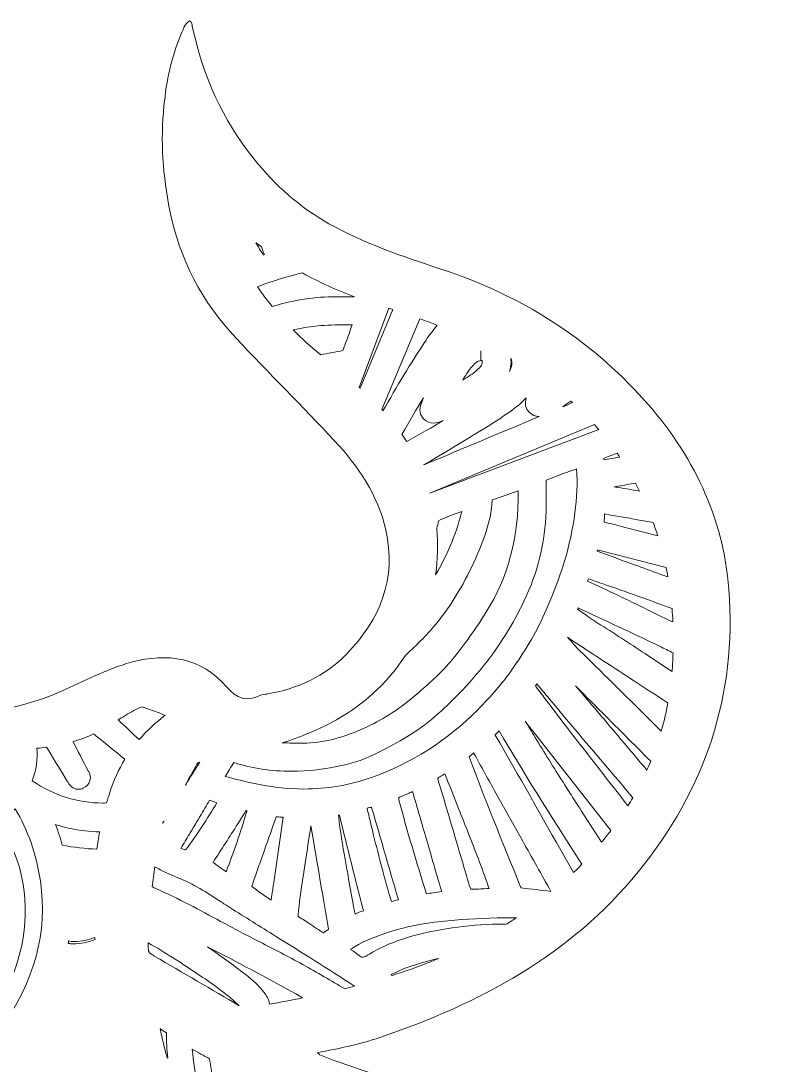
# Model space of a CAD drawing. Extents: x 95 to 1905, y -1935 to -66.
# Drawn here: x 1266 to 1905, y -937 to -66 of the extents above; entities that cross this region are included whole.
import ezdxf

# ---------------------------------------------------------------- set-up
doc = ezdxf.new("R2010")
doc.units = 0
doc.header["$MEASUREMENT"] = 0
doc.layers.add('Layer 1', color=7, linetype='Continuous')

# ---------------------------------------------------------------- blocks, each defined once
blk = doc.blocks.new('block 2')
at = {"layer": 'Layer 1', "lineweight": 0}
for points, knots in [([(1879.6, -958.17), (1853.61, -957.51), (1827.64, -958.04), (1801.66, -960.62), (1767.9, -963.98), (1734.13, -968.5), (1700.09, -967.66), (1636.04, -966.07), (1574.52, -952.08), (1515.05, -928.61), (1514.6, -928.42), (1514.25, -927.93), (1512.89, -926.69), (1531.02, -923.22), (1548.35, -919.76), (1565.03, -914.06), (1648.23, -885.64), (1724.12, -845.39), (1780.64, -775.69), (1836.26, -707.1), (1863.07, -628.56), (1856.19, -539.99), (1851.48, -479.46), (1826.09, -427.35), (1785.84, -382.41), (1739.3, -330.38), (1682.27, -294.53), (1616.03, -272.83), (1584.03, -262.35), (1552.04, -251.39), (1522.6, -234.95), (1498.3, -221.36), (1477.63, -202.88), (1460.06, -181.01), (1433.82, -148.33), (1417.44, -111.18), (1408.55, -70.46), (1408.22, -68.91), (1408.57, -67), (1406.2, -65.74), (1402.21, -68.13), (1401.04, -72.67), (1399.35, -76.65), (1391.2, -95.77), (1387.03, -115.72), (1384.93, -136.51), (1381.94, -166.14), (1384.02, -195.14), (1389.9, -224.12), (1398.15, -264.84), (1416.74, -300.3), (1445.08, -330.46), (1472.21, -359.32), (1500.3, -387.25), (1527.31, -416.22), (1547.19, -437.52), (1563.55, -461.56), (1570.03, -490.44), (1579.1, -530.95), (1565.45, -565.24), (1537.21, -594.14), (1519.05, -612.68), (1496.4, -623.2), (1470.82, -627.41), (1468.86, -627.72), (1466.76, -627.84), (1465.03, -628.67), (1453.7, -634.13), (1445.74, -631.25), (1437.28, -621.59), (1415.79, -596.98), (1388.15, -592.65), (1357.64, -600.98), (1337.03, -606.6), (1318.3, -616.81), (1298.91, -625.33), (1260.79, -642.06), (1221.3, -646.72), (1180.21, -640.94), (1148.96, -636.53), (1118.96, -627.33), (1088.76, -618.73), (1060.98, -610.82), (1032.61, -609.24), (1003.88, -612.19), (1003.59, -612.23), (1003.32, -612.25), (1003.03, -612.25), (1002.02, -612.33), (1001.03, -612.35), (1000, -612.29), (998.97, -612.35), (997.98, -612.33), (996.97, -612.25), (996.68, -612.25), (996.41, -612.23), (996.12, -612.19), (967.39, -609.24), (939.02, -610.82), (911.24, -618.73), (881.04, -627.33), (851.04, -636.53), (819.79, -640.94), (778.7, -646.72), (739.22, -642.06), (701.09, -625.33), (681.7, -616.81), (662.97, -606.6), (642.36, -600.98), (611.85, -592.65), (584.21, -596.98), (562.72, -621.59), (554.26, -631.25), (546.3, -634.13), (534.97, -628.67), (533.24, -627.84), (531.14, -627.72), (529.18, -627.41), (503.6, -623.2), (480.95, -612.68), (462.79, -594.14), (434.55, -565.24), (420.9, -530.95), (429.97, -490.44), (436.45, -461.56), (452.81, -437.52), (472.7, -416.22), (499.7, -387.25), (527.79, -359.32), (554.92, -330.46), (583.26, -300.3), (601.85, -264.84), (610.1, -224.12), (615.98, -195.14), (618.06, -166.14), (615.07, -136.51), (612.97, -115.72), (608.8, -95.77), (600.65, -76.65), (598.96, -72.67), (597.79, -68.13), (593.81, -65.74), (591.43, -67), (591.78, -68.91), (591.45, -70.46), (582.56, -111.18), (566.18, -148.33), (539.94, -181.01), (522.37, -202.88), (501.7, -221.36), (477.4, -234.95), (447.96, -251.39), (415.97, -262.35), (383.97, -272.83), (317.73, -294.53), (260.7, -330.38), (214.16, -382.41), (173.91, -427.35), (148.52, -479.46), (143.82, -539.99), (136.93, -628.56), (163.74, -707.1), (219.36, -775.69), (275.88, -845.39), (351.77, -885.64), (434.97, -914.06), (451.65, -919.76), (468.98, -923.22), (487.11, -926.69), (485.75, -927.93), (485.4, -928.42), (484.95, -928.61), (425.48, -952.08), (363.96, -966.07), (299.91, -967.66), (265.87, -968.5), (232.11, -963.98), (198.34, -960.62), (172.37, -958.04), (146.39, -957.51), (120.4, -958.17), (100.89, -958.68), (95.24, -967.7), (101.34, -986.06), (107.51, -1004.56), (117.14, -1021.06), (130.04, -1035.67), (160.38, -1070.08), (198.69, -1093.35), (239.3, -1113.27), (250.88, -1118.95), (262.74, -1123.98), (276.17, -1130.08), (263.25, -1136.48), (251.27, -1140.15), (239.14, -1143.49), (236.07, -1144.34), (230.83, -1143.31), (230.39, -1146.94), (229.88, -1151.17), (235.32, -1151.76), (238.38, -1153.19), (268.31, -1167.34), (300.39, -1172.43), (333.04, -1174.27), (347.6, -1175.1), (362.27, -1174.41), (377.1, -1174.41), (376.71, -1179.06), (374.3, -1179.88), (372.59, -1181.1), (365.43, -1186.19), (357.79, -1190.48), (349.52, -1193.6), (347.27, -1194.45), (343.56, -1194.69), (343.85, -1197.66), (344.16, -1201.15), (348.14, -1200.76), (350.72, -1201.15), (355.17, -1201.79), (359.73, -1201.87), (364.25, -1202.14), (404.5, -1204.68), (444.6, -1204.37), (484.23, -1195.62), (496.48, -1192.92), (508.69, -1189.95), (522.08, -1186.81), (515.33, -1200.82), (507.39, -1212.35), (497.61, -1222.69), (495.63, -1224.79), (491.14, -1226.58), (493.14, -1229.82), (494.83, -1232.53), (498.98, -1230.26), (501.86, -1229.64), (530.97, -1223.47), (557.95, -1212.14), (582.85, -1195.87), (588.83, -1191.95), (594.63, -1187.78), (600.49, -1183.72), (582.01, -1220.48), (568.43, -1258.58), (563.71, -1299.03), (558.9, -1340.29), (572.64, -1378.82), (584.03, -1417.46), (584.75, -1417.44), (585.47, -1417.4), (586.19, -1417.38), (586.19, -1417.38), (587.41, -1412.41), (587.41, -1412.41), (589.76, -1418.45), (592.32, -1424.33), (595.02, -1430.08), (595.23, -1437.74), (595.81, -1445.35), (597.21, -1452.9), (601.17, -1474.35), (612.45, -1492.96), (622.17, -1512.08), (622.83, -1511.88), (623.51, -1511.67), (624.17, -1511.48), (625.22, -1502.9), (626.27, -1494.32), (627.33, -1485.74), (629.43, -1488.86), (631.56, -1491.99), (633.72, -1495.11), (633.97, -1497.21), (634.17, -1499.29), (634.38, -1501.4), (636.79, -1525.7), (641.77, -1548.92), (660.39, -1566.75), (662.29, -1568.56), (662.85, -1572.94), (666.31, -1571.51), (669.18, -1570.36), (668.19, -1566.52), (668.38, -1563.78), (668.77, -1557.8), (669, -1551.79), (669.26, -1545.79), (670.17, -1547.15), (671.08, -1548.53), (671.97, -1549.92), (684.55, -1569.29), (696.86, -1590.82), (709.32, -1615.14), (720.81, -1637.57), (733.71, -1662.71), (737.17, -1687.82), (737.85, -1690.31), (738.49, -1692.81), (739.09, -1695.33), (742.99, -1711.31), (745.73, -1727.57), (746.62, -1744.19), (747.57, -1762.14), (740.33, -1778.64), (738.97, -1796.14), (736.55, -1827.22), (737.75, -1857.86), (750.27, -1887.03), (760.26, -1910.25), (779.11, -1921.74), (800.79, -1918.75), (810.34, -1917.41), (818.74, -1915.27), (818.47, -1903.03), (818.45, -1901.75), (818.84, -1900.19), (821.01, -1899.65), (821.71, -1900.66), (822.6, -1901.73), (823.21, -1902.93), (833.86, -1923.31), (851.68, -1931.81), (873.65, -1933.67), (892.11, -1935.23), (910.39, -1933.54), (928.56, -1930.45), (952.35, -1926.41), (976.13, -1923.81), (1000, -1923.62), (1023.87, -1923.81), (1047.65, -1926.41), (1071.44, -1930.45), (1089.61, -1933.54), (1107.89, -1935.23), (1126.35, -1933.67), (1148.32, -1931.81), (1166.14, -1923.31), (1176.79, -1902.93), (1177.41, -1901.73), (1178.29, -1900.66), (1178.99, -1899.65), (1181.16, -1900.19), (1181.55, -1901.75), (1181.53, -1903.03), (1181.26, -1915.27), (1189.66, -1917.41), (1199.21, -1918.75), (1220.89, -1921.74), (1239.74, -1910.25), (1249.73, -1887.03), (1262.25, -1857.86), (1263.45, -1827.22), (1261.03, -1796.14), (1259.67, -1778.64), (1252.43, -1762.14), (1253.38, -1744.19), (1254.27, -1727.57), (1257.01, -1711.31), (1260.91, -1695.33), (1261.51, -1692.81), (1262.15, -1690.31), (1262.83, -1687.82), (1266.29, -1662.71), (1279.19, -1637.57), (1290.68, -1615.14), (1303.14, -1590.82), (1315.45, -1569.29), (1328.03, -1549.92), (1328.92, -1548.53), (1329.83, -1547.15), (1330.74, -1545.79), (1331, -1551.79), (1331.23, -1557.8), (1331.62, -1563.78), (1331.81, -1566.52), (1330.82, -1570.36), (1333.69, -1571.51), (1337.15, -1572.94), (1337.71, -1568.56), (1339.61, -1566.75), (1358.23, -1548.92), (1363.21, -1525.7), (1365.62, -1501.4), (1365.83, -1499.29), (1366.03, -1497.21), (1366.28, -1495.11), (1368.45, -1491.99), (1370.57, -1488.86), (1372.67, -1485.74), (1373.73, -1494.32), (1374.78, -1502.9), (1375.83, -1511.48), (1376.49, -1511.67), (1377.17, -1511.88), (1377.83, -1512.08), (1387.55, -1492.96), (1398.83, -1474.35), (1402.79, -1452.9), (1404.19, -1445.35), (1404.77, -1437.74), (1404.98, -1430.08), (1407.68, -1424.33), (1410.24, -1418.45), (1412.59, -1412.41), (1412.59, -1412.41), (1413.81, -1417.38), (1413.81, -1417.38), (1414.53, -1417.4), (1415.25, -1417.44), (1415.97, -1417.46), (1427.36, -1378.82), (1441.1, -1340.29), (1436.29, -1299.03), (1431.57, -1258.58), (1417.99, -1220.48), (1399.51, -1183.72), (1405.37, -1187.78), (1411.17, -1191.95), (1417.15, -1195.87), (1442.05, -1212.14), (1469.03, -1223.47), (1498.14, -1229.64), (1501.02, -1230.26), (1505.17, -1232.53), (1506.86, -1229.82), (1508.86, -1226.58), (1504.37, -1224.79), (1502.39, -1222.69), (1492.61, -1212.35), (1484.67, -1200.82), (1477.92, -1186.81), (1491.31, -1189.95), (1503.52, -1192.92), (1515.77, -1195.62), (1555.4, -1204.37), (1595.5, -1204.68), (1635.75, -1202.14), (1640.27, -1201.87), (1644.83, -1201.79), (1649.28, -1201.15), (1651.86, -1200.76), (1655.84, -1201.15), (1656.15, -1197.66), (1656.44, -1194.69), (1652.73, -1194.45), (1650.48, -1193.6), (1642.21, -1190.48), (1634.57, -1186.19), (1627.42, -1181.1), (1625.7, -1179.88), (1623.29, -1179.06), (1622.9, -1174.41), (1637.73, -1174.41), (1652.4, -1175.1), (1666.96, -1174.27), (1699.61, -1172.43), (1731.69, -1167.34), (1761.62, -1153.19), (1764.68, -1151.76), (1770.12, -1151.17), (1769.61, -1146.94), (1769.17, -1143.31), (1763.93, -1144.34), (1760.86, -1143.49), (1748.73, -1140.15), (1736.75, -1136.48), (1723.83, -1130.08), (1737.26, -1123.98), (1749.12, -1118.95), (1760.7, -1113.27), (1801.31, -1093.35), (1839.62, -1070.08), (1869.96, -1035.67), (1882.86, -1021.06), (1892.49, -1004.56), (1898.66, -986.06), (1904.77, -967.7), (1899.11, -958.68), (1879.6, -958.17)], [0, 0, 0, 0, 1, 1, 1, 2, 2, 2, 3, 3, 3, 4, 4, 4, 5, 5, 5, 6, 6, 6, 7, 7, 7, 8, 8, 8, 9, 9, 9, 10, 10, 10, 11, 11, 11, 12, 12, 12, 13, 13, 13, 14, 14, 14, 15, 15, 15, 16, 16, 16, 17, 17, 17, 18, 18, 18, 19, 19, 19, 20, 20, 20, 21, 21, 21, 22, 22, 22, 23, 23, 23, 24, 24, 24, 25, 25, 25, 26, 26, 26, 27, 27, 27, 28, 28, 28, 29, 29, 29, 30, 30, 30, 31, 31, 31, 32, 32, 32, 33, 33, 33, 34, 34, 34, 35, 35, 35, 36, 36, 36, 37, 37, 37, 38, 38, 38, 39, 39, 39, 40, 40, 40, 41, 41, 41, 42, 42, 42, 43, 43, 43, 44, 44, 44, 45, 45, 45, 46, 46, 46, 47, 47, 47, 48, 48, 48, 49, 49, 49, 50, 50, 50, 51, 51, 51, 52, 52, 52, 53, 53, 53, 54, 54, 54, 55, 55, 55, 56, 56, 56, 57, 57, 57, 58, 58, 58, 59, 59, 59, 60, 60, 60, 61, 61, 61, 62, 62, 62, 63, 63, 63, 64, 64, 64, 65, 65, 65, 66, 66, 66, 67, 67, 67, 68, 68, 68, 69, 69, 69, 70, 70, 70, 71, 71, 71, 72, 72, 72, 73, 73, 73, 74, 74, 74, 75, 75, 75, 76, 76, 76, 77, 77, 77, 78, 78, 78, 79, 79, 79, 80, 80, 80, 81, 81, 81, 82, 82, 82, 83, 83, 83, 84, 84, 84, 85, 85, 85, 86, 86, 86, 87, 87, 87, 88, 88, 88, 89, 89, 89, 90, 90, 90, 91, 91, 91, 92, 92, 92, 93, 93, 93, 94, 94, 94, 95, 95, 95, 96, 96, 96, 97, 97, 97, 98, 98, 98, 99, 99, 99, 100, 100, 100, 101, 101, 101, 102, 102, 102, 103, 103, 103, 104, 104, 104, 105, 105, 105, 106, 106, 106, 107, 107, 107, 108, 108, 108, 109, 109, 109, 110, 110, 110, 111, 111, 111, 112, 112, 112, 113, 113, 113, 114, 114, 114, 115, 115, 115, 116, 116, 116, 117, 117, 117, 118, 118, 118, 119, 119, 119, 120, 120, 120, 121, 121, 121, 122, 122, 122, 123, 123, 123, 124, 124, 124, 125, 125, 125, 126, 126, 126, 127, 127, 127, 128, 128, 128, 129, 129, 129, 130, 130, 130, 131, 131, 131, 132, 132, 132, 133, 133, 133, 134, 134, 134, 135, 135, 135, 136, 136, 136, 137, 137, 137, 138, 138, 138, 139, 139, 139, 140, 140, 140, 141, 141, 141, 142, 142, 142, 143, 143, 143, 144, 144, 144, 145, 145, 145, 146, 146, 146, 147, 147, 147, 148, 148, 148, 149, 149, 149, 150, 150, 150, 151, 151, 151, 152, 152, 152, 153, 153, 153, 154, 154, 154, 155, 155, 155, 156, 156, 156, 157, 157, 157, 158, 158, 158, 159, 159, 159, 160, 160, 160, 160]), ([(1467.98, -261.04), (1467.54, -260.52), (1466.84, -259.56), (1465.76, -257.83), (1464.33, -255.53), (1462.98, -253.19), (1461.7, -250.81), (1463.25, -252), (1464.83, -253.18), (1466.43, -254.36), (1466.43, -254.36), (1467.96, -258.76), (1468.68, -260.81), (1468.4, -260.91), (1468.17, -260.99), (1467.98, -261.04)], [0, 0, 0, 0, 1, 1, 1, 2, 2, 2, 3, 3, 3, 4, 4, 4, 5, 5, 5, 5]), ([(1500.53, -276.09), (1514.47, -283.79), (1529, -290.45), (1543.92, -295.98), (1543.92, -295.98), (1534.85, -295.98), (1534.85, -295.98), (1532.84, -295.91), (1530.84, -295.87), (1528.85, -295.87), (1511.02, -295.87), (1493.04, -298.67), (1475.35, -304.19), (1470.91, -298.76), (1466.74, -293.22), (1462.88, -287.63), (1475.88, -282.72), (1488.25, -278.93), (1500.53, -276.09)], [0, 0, 0, 0, 1, 1, 1, 2, 2, 2, 3, 3, 3, 4, 4, 4, 5, 5, 5, 6, 6, 6, 6]), ([(1547.82, -371.56), (1547.82, -371.56), (1572.67, -305.58), (1572.67, -305.58), (1573.77, -305.94), (1574.85, -306.29), (1575.9, -306.64), (1575.9, -306.64), (1548.57, -372.24), (1548.57, -372.24), (1548.32, -372.01), (1548.07, -371.78), (1547.82, -371.56)], [0, 0, 0, 0, 1, 1, 1, 2, 2, 2, 3, 3, 3, 4, 4, 4, 4]), ([(1534.21, -340.87), (1528.04, -341.8), (1521.88, -343.01), (1515.82, -344.48), (1507.69, -337.85), (1499.99, -330.88), (1492.83, -323.66), (1507.96, -319.88), (1523.85, -319.29), (1539, -319.29), (1539, -319.29), (1541.84, -319.29), (1541.84, -319.29), (1540.31, -324.39), (1538.44, -329.42), (1536.48, -334.69), (1535.71, -336.75), (1534.95, -338.81), (1534.21, -340.87)], [0, 0, 0, 0, 1, 1, 1, 2, 2, 2, 3, 3, 3, 4, 4, 4, 5, 5, 5, 6, 6, 6, 6]), ([(1612.94, -319.66), (1609.81, -323.32), (1606.74, -327.41), (1603.66, -332.04), (1590.77, -351.38), (1579.12, -371.06), (1567.58, -391.13), (1567.28, -390.8), (1566.97, -390.47), (1566.67, -390.13), (1566.67, -390.13), (1598.37, -314.33), (1598.37, -314.33), (1603.4, -316.11), (1608.24, -317.89), (1612.94, -319.66)], [0, 0, 0, 0, 1, 1, 1, 2, 2, 2, 3, 3, 3, 4, 4, 4, 5, 5, 5, 5]), ([(1649.41, -349.22), (1649.41, -349.22), (1649.61, -349.22), (1649.66, -349.22), (1650.03, -349.22), (1650.3, -349.26), (1650.46, -349.29), (1650.5, -349.48), (1650.53, -349.78), (1650.51, -350.22), (1650.42, -351.9), (1649.86, -354.01), (1646.35, -357.02), (1642.6, -360.22), (1638.49, -362.94), (1634.13, -365.47), (1637.01, -360.57), (1640.18, -355.99), (1644.02, -351.92), (1646.29, -349.5), (1648.17, -349.22), (1649.39, -349.22), (1649.39, -349.22), (1649.39, -340.97), (1649.39, -340.97), (1649.39, -340.97), (1649.41, -349.22), (1649.41, -349.22)], [0, 0, 0, 0, 1, 1, 1, 2, 2, 2, 3, 3, 3, 4, 4, 4, 5, 5, 5, 6, 6, 6, 7, 7, 7, 8, 8, 8, 9, 9, 9, 9]), ([(1673.18, -358.26), (1673.98, -355.8), (1674.41, -353.28), (1674.48, -350.67), (1674.49, -350.6), (1674.49, -350.52), (1674.49, -350.45), (1674.49, -349.44), (1674.41, -348.45), (1674.29, -347.48), (1674.42, -347.55), (1674.56, -347.62), (1674.69, -347.7), (1675.69, -351.04), (1675.24, -354.38), (1673.18, -358.26)], [0, 0, 0, 0, 1, 1, 1, 2, 2, 2, 3, 3, 3, 4, 4, 4, 5, 5, 5, 5]), ([(1601.83, -398.16), (1604.01, -400.23), (1606.76, -401.33), (1609.78, -401.33), (1612.12, -401.33), (1614.09, -400.65), (1615.39, -400.21), (1615.39, -400.21), (1615.78, -400.07), (1615.78, -400.07), (1616.49, -399.83), (1617.16, -399.55), (1617.86, -399.3), (1608.35, -404.98), (1598.32, -410.78), (1587.49, -416.85), (1586.19, -414.82), (1584.86, -412.81), (1583.49, -410.84), (1589.74, -399.88), (1595.66, -389.78), (1601.36, -380.3), (1600.85, -381.6), (1600.34, -382.9), (1599.85, -384.22), (1599.85, -384.22), (1599.68, -384.66), (1599.68, -384.66), (1597.51, -390.19), (1598.23, -394.73), (1601.83, -398.16)], [0, 0, 0, 0, 1, 1, 1, 2, 2, 2, 3, 3, 3, 4, 4, 4, 5, 5, 5, 6, 6, 6, 7, 7, 7, 8, 8, 8, 9, 9, 9, 10, 10, 10, 10]), ([(1689.58, -392.21), (1691.83, -394.51), (1694.71, -395.79), (1697.92, -395.94), (1675.72, -405.23), (1602.83, -435.73), (1601.41, -436.32), (1609.41, -431.66), (1617.99, -426.6), (1627.74, -420.74), (1627.74, -420.74), (1632.03, -418.16), (1632.03, -418.16), (1646.57, -409.44), (1661.61, -400.43), (1675.76, -390.24), (1679.46, -387.57), (1683.54, -384.33), (1687.15, -380.27), (1685.63, -385.02), (1686.44, -389.03), (1689.58, -392.21)], [0, 0, 0, 0, 1, 1, 1, 2, 2, 2, 3, 3, 3, 4, 4, 4, 5, 5, 5, 6, 6, 6, 7, 7, 7, 7]), ([(1717.65, -387.69), (1719.91, -386.13), (1722.18, -384.57), (1724.43, -383), (1724.9, -383.42), (1725.37, -383.84), (1725.83, -384.27), (1723.11, -385.41), (1720.38, -386.55), (1717.65, -387.69)], [0, 0, 0, 0, 1, 1, 1, 2, 2, 2, 3, 3, 3, 3]), ([(1606.87, -459.8), (1606.86, -459.77), (1606.85, -459.74), (1606.84, -459.71), (1606.84, -459.71), (1743.98, -402.55), (1743.98, -402.55), (1745.24, -403.95), (1746.48, -405.37), (1747.71, -406.81), (1747.71, -406.81), (1606.87, -459.8), (1606.87, -459.8)], [0, 0, 0, 0, 1, 1, 1, 2, 2, 2, 3, 3, 3, 4, 4, 4, 4]), ([(1752.04, -431.9), (1751.91, -431.53), (1751.78, -431.15), (1751.66, -430.77), (1752.58, -430.4), (1753.56, -430.04), (1754.2, -429.79), (1754.2, -429.79), (1762.91, -426.53), (1762.91, -426.53), (1763.65, -427.58), (1764.37, -428.63), (1765.09, -429.69), (1760.74, -430.43), (1756.39, -431.16), (1752.04, -431.9)], [0, 0, 0, 0, 1, 1, 1, 2, 2, 2, 3, 3, 3, 4, 4, 4, 5, 5, 5, 5]), ([(1491.29, -691.85), (1505.08, -691.85), (1519.66, -690.18), (1534.61, -686.88), (1554.76, -682.44), (1572.95, -671.74), (1587.58, -663.14), (1604.44, -653.22), (1618.29, -640.11), (1630.76, -627.42), (1647.71, -610.16), (1661.67, -592.07), (1673.44, -572.1), (1688.12, -547.21), (1696.82, -525.16), (1700.82, -502.7), (1702.92, -490.99), (1703.88, -478.49), (1703.76, -464.57), (1703.76, -464.57), (1703.77, -459.47), (1703.77, -459.47), (1703.78, -455.97), (1703.79, -452.46), (1703.76, -448.86), (1706.68, -447.78), (1709.59, -446.69), (1712.5, -445.59), (1717.94, -443.54), (1723.56, -441.42), (1729.11, -439.51), (1730.42, -451.54), (1729.18, -463.75), (1727.67, -476.24), (1724.47, -502.81), (1716.01, -530.5), (1701.04, -563.4), (1693.24, -580.52), (1682.94, -596.02), (1673.89, -608.92), (1667.03, -618.69), (1658.37, -628.74), (1646.65, -640.54), (1620.8, -666.55), (1590.97, -685.59), (1558, -697.12), (1539.86, -703.46), (1520.89, -706.68), (1501.61, -706.68), (1487.39, -706.68), (1472.58, -704.93), (1457.6, -701.48), (1450.89, -699.94), (1443.45, -698.23), (1436.1, -696.17), (1438.47, -692.16), (1440.79, -688.33), (1443.37, -684.68), (1458.58, -689.44), (1474.7, -691.85), (1491.29, -691.85)], [0, 0, 0, 0, 1, 1, 1, 2, 2, 2, 3, 3, 3, 4, 4, 4, 5, 5, 5, 6, 6, 6, 7, 7, 7, 8, 8, 8, 9, 9, 9, 10, 10, 10, 11, 11, 11, 12, 12, 12, 13, 13, 13, 14, 14, 14, 15, 15, 15, 16, 16, 16, 17, 17, 17, 18, 18, 18, 19, 19, 19, 20, 20, 20, 20]), ([(1760.47, -454.6), (1761.62, -454.4), (1762.77, -454.2), (1763.92, -453.99), (1768.7, -453.15), (1773.49, -452.3), (1778.28, -451.51), (1779.09, -453.02), (1779.87, -454.51), (1780.62, -455.97), (1780.98, -456.66), (1781.33, -457.36), (1781.68, -458.07), (1774.87, -456.9), (1767.84, -455.75), (1760.47, -454.6)], [0, 0, 0, 0, 1, 1, 1, 2, 2, 2, 3, 3, 3, 4, 4, 4, 5, 5, 5, 5]), ([(1586.44, -595.18), (1590.91, -591.06), (1595.58, -586.53), (1601.05, -581.01), (1609.42, -572.57), (1617.19, -562.92), (1624.14, -552.34), (1635.79, -534.59), (1645.25, -515.63), (1652.26, -495.99), (1656.38, -484.45), (1658.45, -474.72), (1658.76, -465.37), (1658.76, -465.37), (1658.88, -465.33), (1658.94, -465.31), (1663.36, -463.95), (1667.7, -462.41), (1671.9, -460.91), (1674.84, -459.87), (1677.66, -458.86), (1680.48, -457.92), (1680.96, -496.68), (1672.11, -529.93), (1653.46, -559.47), (1643.42, -575.39), (1633.75, -588.81), (1623.91, -600.48), (1615.39, -610.59), (1605.02, -619.59), (1595.86, -627.53), (1582.84, -638.83), (1568.88, -648.01), (1554.37, -654.84), (1535.4, -663.76), (1516.96, -668.47), (1501.05, -668.47), (1499.41, -668.47), (1497.76, -668.42), (1496.17, -668.32), (1496, -668.31), (1495.83, -668.31), (1495.66, -668.31), (1495.66, -668.31), (1495.55, -668.31), (1495.55, -668.31), (1494.45, -668.32), (1493.37, -668.33), (1492.3, -668.33), (1489.3, -668.33), (1486.42, -668.27), (1483.64, -668.15), (1498.44, -663.44), (1511.69, -657.98), (1524.06, -651.54), (1549.46, -638.33), (1571.01, -618.86), (1586.44, -595.18)], [0, 0, 0, 0, 1, 1, 1, 2, 2, 2, 3, 3, 3, 4, 4, 4, 5, 5, 5, 6, 6, 6, 7, 7, 7, 8, 8, 8, 9, 9, 9, 10, 10, 10, 11, 11, 11, 12, 12, 12, 13, 13, 13, 14, 14, 14, 15, 15, 15, 16, 16, 16, 17, 17, 17, 18, 18, 18, 19, 19, 19, 19]), ([(1612.46, -489.38), (1613.14, -487.19), (1613.6, -485.06), (1613.86, -482.96), (1613.87, -482.96), (1613.88, -482.95), (1613.89, -482.94), (1619.54, -480.13), (1625.51, -477.99), (1631.84, -475.73), (1632.35, -475.55), (1632.87, -475.36), (1633.39, -475.18), (1633.25, -475.78), (1633.09, -476.39), (1632.93, -477.02), (1628.09, -495.07), (1621.03, -511.96), (1611.6, -527.98), (1613.39, -515.23), (1613.69, -502.28), (1612.46, -489.38)], [0, 0, 0, 0, 1, 1, 1, 2, 2, 2, 3, 3, 3, 4, 4, 4, 5, 5, 5, 6, 6, 6, 7, 7, 7, 7]), ([(1770.73, -488.73), (1768.82, -488.23), (1766.91, -487.73), (1765, -487.22), (1760.8, -486.11), (1756.48, -484.98), (1752.14, -483.92), (1752.32, -481.63), (1752.43, -479.37), (1752.51, -477.14), (1766.4, -479.63), (1780.31, -482.06), (1793.02, -484.28), (1794.4, -488), (1795.7, -491.75), (1796.9, -495.51), (1796.9, -495.51), (1770.73, -488.73), (1770.73, -488.73)], [0, 0, 0, 0, 1, 1, 1, 2, 2, 2, 3, 3, 3, 4, 4, 4, 5, 5, 5, 6, 6, 6, 6]), ([(1798.67, -527.36), (1791.6, -524.79), (1784.54, -522.19), (1777.48, -519.59), (1767.28, -515.84), (1756.75, -511.96), (1746.29, -508.23), (1746.39, -507.89), (1746.5, -507.56), (1746.59, -507.24), (1747.53, -507.47), (1748.59, -507.74), (1749.59, -507.99), (1749.59, -507.99), (1803.8, -521.76), (1803.8, -521.76), (1804.35, -524.41), (1804.87, -527.09), (1805.34, -529.77), (1803.12, -528.97), (1800.89, -528.16), (1798.67, -527.36)], [0, 0, 0, 0, 1, 1, 1, 2, 2, 2, 3, 3, 3, 4, 4, 4, 5, 5, 5, 6, 6, 6, 7, 7, 7, 7]), ([(1791.41, -558.64), (1775.01, -550.36), (1758.16, -542.45), (1741.86, -534.81), (1741.86, -534.81), (1738.35, -533.17), (1738.35, -533.17), (1738.36, -533.16), (1738.88, -531.85), (1739.09, -531.33), (1739.87, -531.59), (1740.61, -531.85), (1741, -531.98), (1745.92, -533.71), (1750.84, -535.41), (1755.76, -537.11), (1764.91, -540.27), (1774.37, -543.54), (1783.59, -546.89), (1791.98, -549.94), (1800.36, -553.01), (1808.75, -556.08), (1809.05, -559.79), (1809.3, -563.52), (1809.47, -567.28), (1803.41, -564.5), (1797.32, -561.63), (1791.41, -558.64)], [0, 0, 0, 0, 1, 1, 1, 2, 2, 2, 3, 3, 3, 4, 4, 4, 5, 5, 5, 6, 6, 6, 7, 7, 7, 8, 8, 8, 9, 9, 9, 9]), ([(1809.25, -602.2), (1809.13, -604.29), (1808.98, -606.41), (1808.8, -608.55), (1808.8, -608.55), (1805.33, -606.28), (1805.33, -606.28), (1799.76, -602.65), (1794.21, -598.98), (1788.66, -595.31), (1775.87, -586.86), (1762.63, -578.11), (1749.34, -569.85), (1745.22, -567.28), (1741.28, -564.55), (1737.11, -561.66), (1734.77, -560.04), (1732.37, -558.37), (1729.93, -556.74), (1730.09, -556.35), (1730.25, -555.96), (1730.42, -555.57), (1731.39, -556.04), (1732.48, -556.57), (1733.72, -557.14), (1757.92, -568.33), (1778.24, -577.82), (1798.75, -587.76), (1802.38, -589.52), (1806.01, -591.3), (1809.64, -593.08), (1809.54, -596.35), (1809.41, -599.36), (1809.25, -602.2)], [0, 0, 0, 0, 1, 1, 1, 2, 2, 2, 3, 3, 3, 4, 4, 4, 5, 5, 5, 6, 6, 6, 7, 7, 7, 8, 8, 8, 9, 9, 9, 10, 10, 10, 11, 11, 11, 11]), ([(1791.68, -650.41), (1767.66, -626.49), (1749.13, -608.18), (1731.6, -591.06), (1730.13, -589.62), (1728.72, -587.99), (1727.21, -586.26), (1725.47, -584.26), (1723.6, -582.1), (1721.44, -580.04), (1727.32, -583.88), (1733.19, -587.73), (1739.06, -591.58), (1747.51, -597.12), (1755.97, -602.66), (1764.44, -608.18), (1764.44, -608.18), (1794.39, -627.69), (1805.32, -634.8), (1803.84, -642.83), (1801.98, -650.75), (1799.76, -658.51), (1797.07, -655.8), (1794.38, -653.1), (1791.68, -650.41)], [0, 0, 0, 0, 1, 1, 1, 2, 2, 2, 3, 3, 3, 4, 4, 4, 5, 5, 5, 6, 6, 6, 7, 7, 7, 8, 8, 8, 8]), ([(1723.92, -658.93), (1718.23, -651.61), (1712.53, -644.07), (1707.01, -636.78), (1702.99, -631.46), (1698.96, -626.13), (1694.82, -620.72), (1695.16, -620.14), (1695.53, -619.53), (1695.93, -618.93), (1700.02, -623.8), (1704.1, -628.68), (1708.18, -633.56), (1714.74, -641.42), (1721.3, -649.27), (1727.91, -657.08), (1743.96, -676.03), (1760.01, -694.98), (1776.07, -713.92), (1774.74, -716.21), (1773.37, -718.48), (1771.98, -720.72), (1755.94, -700.14), (1739.91, -679.55), (1723.92, -658.93)], [0, 0, 0, 0, 1, 1, 1, 2, 2, 2, 3, 3, 3, 4, 4, 4, 5, 5, 5, 6, 6, 6, 7, 7, 7, 8, 8, 8, 8]), ([(1787.79, -690.87), (1778.56, -679.93), (1769.34, -668.99), (1760.1, -658.06), (1749.38, -645.39), (1738.47, -632.54), (1728.23, -620.52), (1733.49, -625.84), (1738.75, -631.16), (1744.04, -636.46), (1744.04, -636.46), (1747.52, -639.95), (1747.52, -639.95), (1762.03, -654.48), (1776.54, -669.02), (1791.06, -683.54), (1790.04, -686.02), (1788.97, -688.5), (1787.87, -690.96), (1787.87, -690.96), (1787.79, -690.87), (1787.79, -690.87)], [0, 0, 0, 0, 1, 1, 1, 2, 2, 2, 3, 3, 3, 4, 4, 4, 5, 5, 5, 6, 6, 6, 7, 7, 7, 7]), ([(1351.59, -646.08), (1352.12, -645.78), (1352.59, -645.42), (1353.02, -645.03), (1357.42, -642.42), (1362.04, -639.94), (1366.82, -638.03), (1366.82, -638.03), (1380.84, -643.26), (1380.84, -643.26), (1382.55, -643.9), (1384.26, -644.53), (1385.98, -645.16), (1377.75, -651.44), (1370.51, -658.2), (1364.23, -665.51), (1358.43, -660), (1352.62, -654.5), (1346.81, -649), (1348.51, -647.9), (1350.24, -646.88), (1351.59, -646.08)], [0, 0, 0, 0, 1, 1, 1, 2, 2, 2, 3, 3, 3, 4, 4, 4, 5, 5, 5, 6, 6, 6, 7, 7, 7, 7]), ([(1750.03, -751.16), (1741.79, -738.61), (1733.68, -725.85), (1725.78, -713.43), (1723.23, -709.41), (1720.67, -705.4), (1718.11, -701.39), (1710.14, -688.88), (1702.21, -676.02), (1694.55, -663.57), (1691.8, -659.1), (1689.04, -654.63), (1686.28, -650.16), (1688.21, -652.63), (1690.14, -655.1), (1692.08, -657.57), (1692.08, -657.57), (1757.77, -741.33), (1757.77, -741.33), (1755.26, -744.66), (1752.68, -747.94), (1750.03, -751.16)], [0, 0, 0, 0, 1, 1, 1, 2, 2, 2, 3, 3, 3, 4, 4, 4, 5, 5, 5, 6, 6, 6, 7, 7, 7, 7]), ([(1304.73, -700.8), (1307.35, -705.88), (1311.07, -706.95), (1313.73, -706.95), (1315.08, -706.95), (1316.41, -706.66), (1317.68, -706.09), (1320.44, -704.85), (1322.4, -702.67), (1323.19, -699.96), (1324.45, -695.67), (1322.28, -692.36), (1321.47, -691.12), (1321.47, -691.12), (1321.41, -691.02), (1321.41, -691.02), (1317.32, -683.06), (1313.22, -675.1), (1309.11, -667.15), (1315.22, -665.4), (1320.92, -663.28), (1326.31, -660.77), (1334.97, -667.81), (1343.63, -674.86), (1352.3, -681.9), (1347.08, -690.47), (1342.91, -699.68), (1339.77, -709.57), (1338.88, -712.35), (1338.02, -715.25), (1337.15, -718.33), (1337, -718.34), (1336.85, -718.34), (1336.7, -718.34), (1335.83, -718.36), (1334.96, -718.37), (1334.09, -718.37), (1313.09, -718.37), (1293.77, -712.31), (1275.03, -699.84), (1278.44, -690.93), (1279.77, -681.84), (1278.99, -672.71), (1281.8, -672.4), (1284.43, -672.07), (1286.93, -671.72), (1286.93, -671.72), (1288.57, -674.4), (1288.57, -674.4), (1293.94, -683.17), (1299.3, -691.94), (1304.61, -700.59), (1304.61, -700.59), (1304.73, -700.8), (1304.73, -700.8)], [0, 0, 0, 0, 1, 1, 1, 2, 2, 2, 3, 3, 3, 4, 4, 4, 5, 5, 5, 6, 6, 6, 7, 7, 7, 8, 8, 8, 9, 9, 9, 10, 10, 10, 11, 11, 11, 12, 12, 12, 13, 13, 13, 14, 14, 14, 15, 15, 15, 16, 16, 16, 17, 17, 17, 18, 18, 18, 18]), ([(1726.65, -776.45), (1726.65, -776.45), (1719.64, -764.08), (1719.64, -764.08), (1700.6, -730.48), (1680.92, -695.73), (1661.36, -661.66), (1661.31, -661.57), (1661.26, -661.49), (1661.21, -661.4), (1662.52, -660.37), (1663.61, -659.24), (1664.55, -658.18), (1684.12, -691.58), (1706.2, -727.13), (1733.66, -769.48), (1731.37, -771.83), (1729.03, -774.16), (1726.65, -776.45)], [0, 0, 0, 0, 1, 1, 1, 2, 2, 2, 3, 3, 3, 4, 4, 4, 5, 5, 5, 6, 6, 6, 6]), ([(1683.25, -789.24), (1683.09, -789.22), (1682.97, -789.2), (1682.88, -789.18), (1682.79, -789.03), (1682.64, -788.76), (1682.46, -788.32), (1666.84, -750.31), (1652.76, -714.85), (1639.42, -679.92), (1640.1, -679.33), (1642.67, -677.09), (1643.28, -676.54), (1649.46, -687.85), (1655.79, -699.18), (1661.93, -710.18), (1661.93, -710.18), (1684.31, -750.25), (1684.31, -750.25), (1692.1, -764.19), (1699.89, -778.14), (1707.67, -792.09), (1699.6, -791.12), (1691.43, -790.15), (1683.25, -789.24)], [0, 0, 0, 0, 1, 1, 1, 2, 2, 2, 3, 3, 3, 4, 4, 4, 5, 5, 5, 6, 6, 6, 7, 7, 7, 8, 8, 8, 8]), ([(1402.92, -703.43), (1405, -699.54), (1407.12, -695.67), (1409.22, -691.88), (1410.53, -689.5), (1411.85, -687.11), (1413.15, -684.72), (1413.63, -684.6), (1414.74, -684.34), (1414.8, -684.32), (1410.99, -690.39), (1407, -696.78), (1402.92, -703.43)], [0, 0, 0, 0, 1, 1, 1, 2, 2, 2, 3, 3, 3, 4, 4, 4, 4]), ([(1613.28, -697.81), (1614.5, -697), (1615.74, -696.21), (1616.97, -695.42), (1617.74, -694.94), (1618.51, -694.44), (1619.29, -693.94), (1623.07, -703.63), (1626.92, -713.36), (1630.67, -722.82), (1633.38, -729.65), (1636.09, -736.49), (1638.78, -743.33), (1638.78, -743.33), (1639.92, -746.23), (1639.92, -746.23), (1645.5, -760.4), (1651.25, -775.02), (1656.13, -789.66), (1654.94, -789.73), (1649.29, -790.08), (1649.29, -790.08), (1646.56, -790.22), (1644.4, -790.33), (1642.72, -790.33), (1641.85, -790.33), (1641.27, -790.3), (1640.88, -790.26), (1640.18, -788.75), (1639.17, -785.33), (1638.26, -782.25), (1635.51, -772.94), (1632.76, -763.62), (1630.02, -754.3), (1624.58, -735.8), (1618.96, -716.68), (1613.31, -697.89), (1613.3, -697.86), (1613.29, -697.84), (1613.28, -697.81)], [0, 0, 0, 0, 1, 1, 1, 2, 2, 2, 3, 3, 3, 4, 4, 4, 5, 5, 5, 6, 6, 6, 7, 7, 7, 8, 8, 8, 9, 9, 9, 10, 10, 10, 11, 11, 11, 12, 12, 12, 13, 13, 13, 13]), ([(1580.56, -714.02), (1580.96, -713.82), (1581.45, -713.58), (1582.04, -713.3), (1584.13, -712.32), (1586.29, -711.43), (1588.58, -710.48), (1589.82, -709.97), (1591.09, -709.45), (1592.36, -708.9), (1596.11, -722.19), (1600.05, -735.6), (1603.87, -748.58), (1603.87, -748.58), (1605.81, -755.16), (1605.81, -755.16), (1606.91, -758.94), (1607.99, -762.72), (1609.06, -766.51), (1611.47, -774.99), (1613.95, -783.71), (1616.82, -792.33), (1614.32, -792.65), (1611.84, -793), (1609.41, -793.35), (1607.62, -793.6), (1605.83, -793.86), (1603.94, -794.11), (1603.89, -793.97), (1603.84, -793.82), (1603.78, -793.64), (1595.65, -767.6), (1587.79, -742.05), (1580.98, -715.73), (1580.8, -715.04), (1580.67, -714.48), (1580.56, -714.02)], [0, 0, 0, 0, 1, 1, 1, 2, 2, 2, 3, 3, 3, 4, 4, 4, 5, 5, 5, 6, 6, 6, 7, 7, 7, 8, 8, 8, 9, 9, 9, 10, 10, 10, 11, 11, 11, 12, 12, 12, 12]), ([(1402.94, -757.52), (1401.62, -757.12), (1400.32, -756.68), (1399.06, -756.19), (1401.4, -752.26), (1403.76, -748.34), (1406.13, -744.41), (1408.15, -741.05), (1410.17, -737.69), (1412.19, -734.32), (1413.16, -732.68), (1414.15, -731.05), (1415.14, -729.42), (1417.77, -725.07), (1420.48, -720.59), (1423.03, -716.01), (1425.05, -716.79), (1427.07, -717.56), (1429.09, -718.32), (1420.97, -731.61), (1412.53, -745.21), (1402.94, -757.52)], [0, 0, 0, 0, 1, 1, 1, 2, 2, 2, 3, 3, 3, 4, 4, 4, 5, 5, 5, 6, 6, 6, 7, 7, 7, 7]), ([(1554.42, -722.77), (1555.77, -722.4), (1557.03, -722.06), (1558.03, -721.83), (1558.61, -723.49), (1559.31, -725.9), (1559.92, -727.98), (1562.7, -737.53), (1565.45, -747.1), (1568.2, -756.66), (1572.21, -770.61), (1576.35, -784.99), (1580.54, -799.2), (1578.56, -799.62), (1576.61, -800.07), (1574.7, -800.52), (1569.15, -782.15), (1564.32, -763.22), (1559.84, -745.35), (1558.93, -741.7), (1558.07, -738.03), (1557.21, -734.37), (1556.32, -730.57), (1555.4, -726.66), (1554.42, -722.77)], [0, 0, 0, 0, 1, 1, 1, 2, 2, 2, 3, 3, 3, 4, 4, 4, 5, 5, 5, 6, 6, 6, 7, 7, 7, 8, 8, 8, 8]), ([(1247.44, -908.62), (1244.86, -912.22), (1242.23, -915.78), (1239.6, -919.34), (1236.21, -923.94), (1232.71, -928.69), (1229.35, -933.46), (1219.8, -947), (1213.08, -962.17), (1209.33, -978.62), (1192.16, -967.92), (1172.2, -961.44), (1147.16, -958.37), (1109.6, -953.76), (1080.9, -943.96), (1056.85, -927.53), (1041.23, -916.84), (1027.68, -903.1), (1015.41, -885.52), (1004.9, -870.45), (997.32, -853.74), (992.31, -834.55), (995.26, -834.82), (997.91, -834.94), (1000.44, -834.94), (1004.21, -834.94), (1007.67, -834.66), (1010.99, -834.07), (1014.85, -854.32), (1022.91, -872.22), (1034.93, -887.3), (1050.11, -906.33), (1069.05, -920.88), (1091.23, -930.52), (1109.86, -938.63), (1129.34, -942.67), (1149.32, -946.43), (1158.79, -948.21), (1167.04, -950.19), (1174.54, -952.5), (1182.18, -954.86), (1188.78, -956.89), (1194.49, -962.22), (1196.05, -963.67), (1198.07, -964.44), (1200.12, -964.44), (1201.22, -964.44), (1202.33, -964.22), (1203.38, -963.77), (1206.39, -962.47), (1208.34, -959.52), (1208.37, -956.25), (1208.41, -949.83), (1210.61, -945.04), (1213.98, -938.44), (1220.05, -926.45), (1227.58, -915.51), (1235.55, -903.93), (1235.55, -903.93), (1238.67, -899.37), (1238.67, -899.37), (1261.21, -866.45), (1271.11, -833.52), (1268.94, -798.68), (1267.53, -776.44), (1260.3, -755.39), (1247.45, -736.07), (1252.37, -732.33), (1256.84, -728.03), (1260.81, -723.23), (1271.49, -740.82), (1278.39, -760.53), (1281.86, -783.28), (1288.37, -826.25), (1277.11, -867.25), (1247.44, -908.62)], [0, 0, 0, 0, 1, 1, 1, 2, 2, 2, 3, 3, 3, 4, 4, 4, 5, 5, 5, 6, 6, 6, 7, 7, 7, 8, 8, 8, 9, 9, 9, 10, 10, 10, 11, 11, 11, 12, 12, 12, 13, 13, 13, 14, 14, 14, 15, 15, 15, 16, 16, 16, 17, 17, 17, 18, 18, 18, 19, 19, 19, 20, 20, 20, 21, 21, 21, 22, 22, 22, 23, 23, 23, 24, 24, 24, 25, 25, 25, 25]), ([(1436.84, -775.72), (1433.07, -773.23), (1429.43, -770.61), (1425.95, -767.9), (1432.86, -757.21), (1439.77, -746.36), (1446.47, -735.85), (1446.47, -735.85), (1453.56, -724.74), (1453.56, -724.74), (1453.81, -724.78), (1454.05, -724.82), (1454.29, -724.87), (1454, -725.75), (1453.69, -726.71), (1453.37, -727.77), (1448.92, -742.58), (1443.5, -758.3), (1436.84, -775.72)], [0, 0, 0, 0, 1, 1, 1, 2, 2, 2, 3, 3, 3, 4, 4, 4, 5, 5, 5, 6, 6, 6, 6]), ([(1484.47, -730.29), (1484.47, -730.29), (1476.61, -784.62), (1476.61, -784.62), (1476.3, -786.79), (1475.97, -788.96), (1475.65, -791.12), (1475.24, -793.83), (1474.82, -796.59), (1474.43, -799.37), (1468.9, -795.85), (1463.44, -792.02), (1458.12, -787.92), (1458.12, -787.92), (1459.04, -785.29), (1459.04, -785.29), (1465.56, -766.84), (1472.08, -748.39), (1478.56, -729.91), (1479.21, -729.95), (1479.85, -729.99), (1480.49, -730.03), (1481.85, -730.11), (1483.17, -730.19), (1484.47, -730.29)], [0, 0, 0, 0, 1, 1, 1, 2, 2, 2, 3, 3, 3, 4, 4, 4, 5, 5, 5, 6, 6, 6, 7, 7, 7, 8, 8, 8, 8]), ([(1530.59, -728.52), (1530.79, -728.51), (1531.02, -728.5), (1531.27, -728.49), (1537.93, -755.7), (1544.66, -782.52), (1551.3, -808.25), (1548.97, -809.09), (1546.65, -810.03), (1544.36, -811.07), (1543.84, -808.28), (1543.32, -805.5), (1542.79, -802.72), (1541.33, -794.96), (1539.82, -786.93), (1538.51, -779.05), (1537.73, -774.44), (1536.91, -769.84), (1536.09, -765.24), (1534.02, -753.67), (1531.88, -741.71), (1530.71, -729.97), (1530.65, -729.4), (1530.61, -728.93), (1530.59, -728.52)], [0, 0, 0, 0, 1, 1, 1, 2, 2, 2, 3, 3, 3, 4, 4, 4, 5, 5, 5, 6, 6, 6, 7, 7, 7, 8, 8, 8, 8]), ([(1328.87, -756.84), (1319.4, -756.58), (1309.75, -755.46), (1300.1, -753.5), (1298.59, -747.72), (1296.69, -742), (1294.39, -736.26), (1298.55, -737.64), (1302.6, -738.75), (1306.58, -739.59), (1314.77, -741.33), (1323.08, -742.32), (1331.33, -742.55), (1330.39, -747.31), (1329.57, -752.08), (1328.87, -756.84)], [0, 0, 0, 0, 1, 1, 1, 2, 2, 2, 3, 3, 3, 4, 4, 4, 5, 5, 5, 5]), ([(1385.09, -733.39), (1384.7, -734.07), (1384.31, -734.74), (1383.93, -735.42), (1383.97, -735.2), (1384.02, -734.98), (1384.07, -734.76), (1384.28, -734.47), (1384.96, -733.56), (1385.09, -733.39)], [0, 0, 0, 0, 1, 1, 1, 2, 2, 2, 3, 3, 3, 3]), ([(1522.32, -823.5), (1522.31, -823.51), (1522.3, -823.52), (1522.28, -823.53), (1521.25, -824.3), (1520.35, -824.99), (1519.55, -825.6), (1519.06, -825.98), (1518.54, -826.37), (1518.06, -826.73), (1516.94, -825.98), (1515.58, -825.06), (1513.85, -824.01), (1511.7, -822.7), (1509.59, -821.28), (1507.36, -819.77), (1504.15, -817.6), (1500.83, -815.35), (1497.24, -813.36), (1497.06, -813.27), (1496.93, -813.19), (1496.84, -813.12), (1496.82, -812.9), (1496.81, -812.5), (1496.86, -811.83), (1497.67, -801.61), (1499.25, -791.17), (1500.78, -781.07), (1500.78, -781.07), (1501.26, -777.9), (1501.26, -777.9), (1503.58, -762.48), (1505.62, -749.45), (1507.58, -737.44), (1513.09, -770.46), (1517.8, -797.93), (1522.28, -823.27), (1522.3, -823.35), (1522.31, -823.43), (1522.32, -823.5)], [0, 0, 0, 0, 1, 1, 1, 2, 2, 2, 3, 3, 3, 4, 4, 4, 5, 5, 5, 6, 6, 6, 7, 7, 7, 8, 8, 8, 9, 9, 9, 10, 10, 10, 11, 11, 11, 12, 12, 12, 13, 13, 13, 13]), ([(1535.46, -873.27), (1524.67, -866.67), (1513.18, -860.02), (1500.45, -852.99), (1488.71, -846.51), (1476.63, -840.31), (1464.95, -834.31), (1454.12, -828.76), (1442.93, -823.01), (1432.12, -817.1), (1415.14, -807.8), (1396.98, -798.03), (1378.25, -789.78), (1377.24, -789.33), (1376.21, -788.86), (1375.13, -788.35), (1375.78, -782.79), (1376.52, -777.19), (1377.36, -771.55), (1378.76, -772.46), (1380.27, -773.23), (1381.76, -773.99), (1386.38, -776.34), (1391.49, -778.64), (1397.38, -781.02), (1409.55, -785.93), (1420.47, -793), (1432.04, -800.49), (1434.69, -802.21), (1437.34, -803.93), (1440.01, -805.61), (1452.6, -813.59), (1465.45, -821.6), (1477.88, -829.35), (1499.64, -842.91), (1522.01, -856.85), (1543.9, -871.18), (1541.15, -871.88), (1538.33, -872.58), (1535.46, -873.27)], [0, 0, 0, 0, 1, 1, 1, 2, 2, 2, 3, 3, 3, 4, 4, 4, 5, 5, 5, 6, 6, 6, 7, 7, 7, 8, 8, 8, 9, 9, 9, 10, 10, 10, 11, 11, 11, 12, 12, 12, 13, 13, 13, 13]), ([(1669.01, -819.41), (1642.58, -819.41), (1616.88, -822.75), (1592.62, -829.33), (1578.01, -833.29), (1565.63, -838.55), (1554.78, -845.4), (1552.39, -846.91), (1551.18, -847.13), (1550.68, -847.13), (1549.77, -847.13), (1548.53, -846.27), (1547.65, -845.55), (1545.37, -843.67), (1542.98, -842.02), (1540.57, -840.49), (1549.08, -834.87), (1559.13, -830.36), (1572.32, -826.14), (1600.93, -816.97), (1630.29, -815.36), (1662.95, -814.31), (1666.62, -814.19), (1670.33, -814.13), (1673.98, -814.13), (1675.64, -814.13), (1677.31, -814.14), (1678.98, -814.17), (1676.24, -815.95), (1673.46, -817.7), (1670.66, -819.42), (1670.11, -819.41), (1669.56, -819.41), (1669.01, -819.41)], [0, 0, 0, 0, 1, 1, 1, 2, 2, 2, 3, 3, 3, 4, 4, 4, 5, 5, 5, 6, 6, 6, 7, 7, 7, 8, 8, 8, 9, 9, 9, 10, 10, 10, 11, 11, 11, 11]), ([(1305.37, -833.49), (1306.7, -833.75), (1308.23, -833.99), (1309.85, -833.99), (1309.85, -833.99), (1310.36, -833.98), (1310.36, -833.98), (1316.27, -833.8), (1321.96, -832.63), (1327.25, -830.53), (1327.31, -831.13), (1327.37, -831.73), (1327.44, -832.34), (1321.58, -834.62), (1315.3, -835.81), (1308.98, -835.81), (1307.71, -835.81), (1306.44, -835.77), (1305.16, -835.67), (1305.25, -834.92), (1305.31, -834.19), (1305.37, -833.49)], [0, 0, 0, 0, 1, 1, 1, 2, 2, 2, 3, 3, 3, 4, 4, 4, 5, 5, 5, 6, 6, 6, 7, 7, 7, 7]), ([(1447.55, -887.49), (1424.86, -873.98), (1401.08, -860.06), (1376.83, -846.1), (1375.52, -845.21), (1374.21, -844.33), (1372.88, -843.46), (1372.35, -842.89), (1371.84, -841.9), (1371.85, -839.13), (1371.86, -837.81), (1371.87, -836.47), (1371.9, -835.1), (1385.79, -842.92), (1399.62, -851.91), (1415.29, -862.51), (1425.66, -869.53), (1436.6, -877.15), (1446.22, -886.2), (1446.75, -886.7), (1447.19, -887.13), (1447.55, -887.49)], [0, 0, 0, 0, 1, 1, 1, 2, 2, 2, 3, 3, 3, 4, 4, 4, 5, 5, 5, 6, 6, 6, 7, 7, 7, 7]), ([(1452.72, -861.26), (1442.65, -853.63), (1432.2, -845.89), (1421.29, -838.38), (1446.01, -851.11), (1470.52, -864.04), (1494.91, -877.55), (1496.82, -878.6), (1498.73, -879.73), (1500.65, -880.93), (1491.16, -882.84), (1481.82, -884.62), (1473.12, -886.23), (1472.43, -882.01), (1470.24, -878.76), (1468.56, -876.58), (1464.4, -871.2), (1459.22, -866.19), (1452.72, -861.26)], [0, 0, 0, 0, 1, 1, 1, 2, 2, 2, 3, 3, 3, 4, 4, 4, 5, 5, 5, 6, 6, 6, 6]), ([(1575.37, -862.24), (1575.07, -862.03), (1574.77, -861.81), (1574.47, -861.59), (1584.52, -856.49), (1595.6, -852.5), (1608.2, -849.41), (1610.15, -848.94), (1612.12, -848.49), (1614.11, -848.06), (1611.07, -849.34), (1608.01, -850.58), (1604.91, -851.8), (1595.5, -855.52), (1585.8, -858.95), (1575.37, -862.24)], [0, 0, 0, 0, 1, 1, 1, 2, 2, 2, 3, 3, 3, 4, 4, 4, 5, 5, 5, 5]), ([(1381.74, -906.65), (1383.47, -907.83), (1385.2, -909), (1386.94, -910.16), (1386.94, -917.2), (1387.31, -924.2), (1388.06, -931.14), (1387.81, -930.82), (1387.56, -930.5), (1387.3, -930.19), (1385.41, -922.89), (1383.55, -915.02), (1381.74, -906.65)], [0, 0, 0, 0, 1, 1, 1, 2, 2, 2, 3, 3, 3, 4, 4, 4, 4]), ([(1408.6, -923.73), (1413.39, -926.55), (1418.2, -929.25), (1423, -931.82), (1423.58, -936.32), (1424.34, -940.79), (1425.28, -945.16), (1421.15, -948.34), (1417.23, -951.64), (1413.55, -955.05), (1411.04, -944.64), (1409.38, -934.17), (1408.6, -923.73)], [0, 0, 0, 0, 1, 1, 1, 2, 2, 2, 3, 3, 3, 4, 4, 4, 4])]:
    blk.add_open_spline(points, degree=3, knots=knots, dxfattribs=at)

msp = doc.modelspace()

# ---------------------------------------------------------------- block references
at = {"layer": 'Layer 1'}
msp.add_blockref('block 2', (0, 0), dxfattribs=at)

doc.saveas('drawing.dxf')
